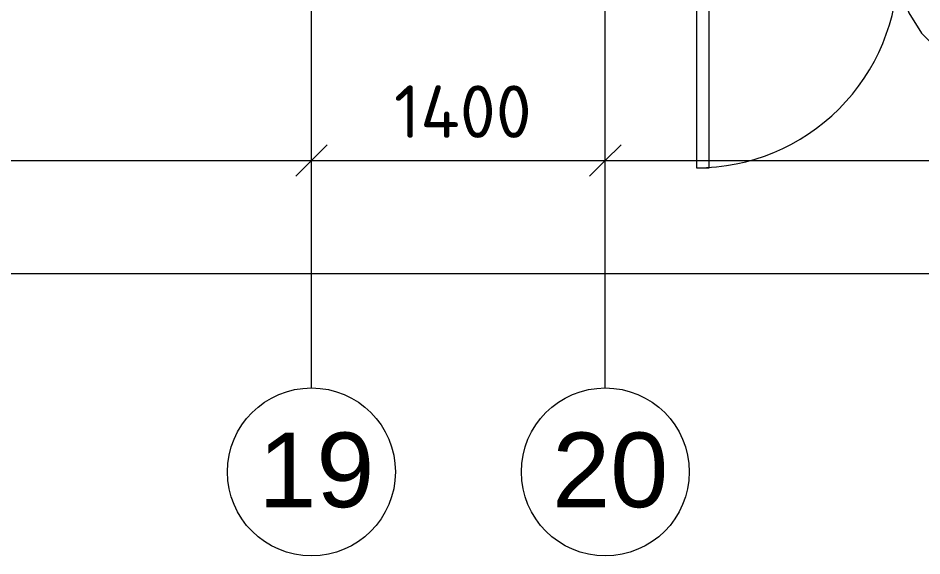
# Model space of a CAD drawing. Header units: millimetres. Extents: x -3817 to 677485, y -22715 to 103890.
# Drawn here: x 69406 to 73712, y -985 to 1577 of the extents above; entities that cross this region are included whole.
import ezdxf

# ---------------------------------------------------------------- set-up
doc = ezdxf.new("R2010")
doc.units = ezdxf.units.MM
doc.layers.add('PDF _Геометрия', color=7, linetype='Continuous', true_color=0x1d1d1d)
doc.layers.add('PDF _Текст', color=7, linetype='Continuous')
doc.styles.add('PDF ArialMT', font='arial.ttf')
doc.styles.add('PDF ISOCPEUR', font='isocpeur.ttf')

msp = doc.modelspace()

# ---------------------------------------------------------------- linework, layer by layer
at = {"layer": 'PDF _Геометрия', "color": 253, "lineweight": 9, "true_color": 0xaaaaaa}
for points in [[(70803.3, -185.1), (70803.3, 2314.9), (70803.3, 4243.4)], [(72203.3, -185.1), (72203.3, 2314.9), (72203.3, 4243.4)]]:
    msp.add_lwpolyline(points, dxfattribs=at)
at = {"layer": 'PDF _Геометрия', "color": 253, "lineweight": 13, "true_color": 0xaaaaaa}
msp.add_lwpolyline([(72638.3, 863.3), (72698.3, 863.3), (72698.3, 1823.3), (72638.3, 1823.3)], close=True, dxfattribs=at)
at = {"layer": 'PDF _Геометрия', "color": 253, "lineweight": 9, "true_color": 0xaaaaaa}
msp.add_lwpolyline([(72638.3, 863.3, 0.414214), (73598.3, 1823.3), (73611, 1709.9), (73648.8, 1602.1), (73709.5, 1505.4), (73790.3, 1424.6), (73887, 1363.9), (73994.8, 1326.1), (74108.3, 1313.4)], format="xyb", dxfattribs=at)
at = {"layer": 'PDF _Геометрия', "color": 7, "lineweight": 9}
for points in [[(38553.3, 1018.2), (38553.3, 898.2), (39003.3, 898.2), (42603.3, 898.2), (43403.3, 898.2), (47903.3, 898.2), (48703.3, 898.2), (52403.3, 898.2), (54703.3, 898.2), (56903.3, 898.2), (60703.3, 898.2), (61403.3, 898.2), (65903.3, 898.2), (66703.3, 898.2), (70803.3, 898.2), (72203.3, 898.2), (75103.3, 898.2), (75803.3, 898.2), (80903.3, 898.2), (84803.3, 898.2), (85103.3, 898.2), (85103.3, 1018.2)], [(70803.3, 704.3), (70803.3, 898.2), (70803.3, 1018.2)], [(72203.3, 704.3), (72203.3, 898.2), (72203.3, 1018.2)], [(38433.3, 359.3), (84923.3, 359.3)]]:
    msp.add_lwpolyline(points, dxfattribs=at)
at = {"layer": 'PDF _Геометрия', "color": 7, "lineweight": 20}
for points in [[(70878.3, 973.2), (70803.3, 898.2), (70728.3, 823.2)], [(72278.3, 973.2), (72203.3, 898.2), (72128.3, 823.2)]]:
    msp.add_lwpolyline(points, dxfattribs=at)
at = {"layer": 'PDF _Геометрия', "color": 253, "lineweight": 9, "true_color": 0xaaaaaa}
for centre in [(70803.3, -585.1), (72203.3, -585.1)]:
    msp.add_circle(centre, 400, dxfattribs=at)
at = {"layer": 'PDF _Геометрия', "color": 253, "lineweight": 20, "true_color": 0xaaaaaa}
for centre in [(70803.3, -585.1), (72203.3, -585.1)]:
    msp.add_circle(centre, 400, dxfattribs=at)

# ---------------------------------------------------------------- texts
at = {"layer": 'PDF _Текст', "insert": (71196.8, 1131), "char_height": 250.11, "attachment_point": 4, "style": 'PDF ISOCPEUR'}
msp.add_mtext('1400', dxfattribs=at)
at = {"layer": 'PDF _Текст', "color": 9, "true_color": 0xbebebe, "char_height": 355.6, "attachment_point": 4, "style": 'PDF ArialMT'}
for s, insert in [('19', (70550.6, -577.8)), ('20', (71950.6, -577.8))]:
    msp.add_mtext(s, dxfattribs=dict(at, insert=insert))

doc.saveas('drawing.dxf')
